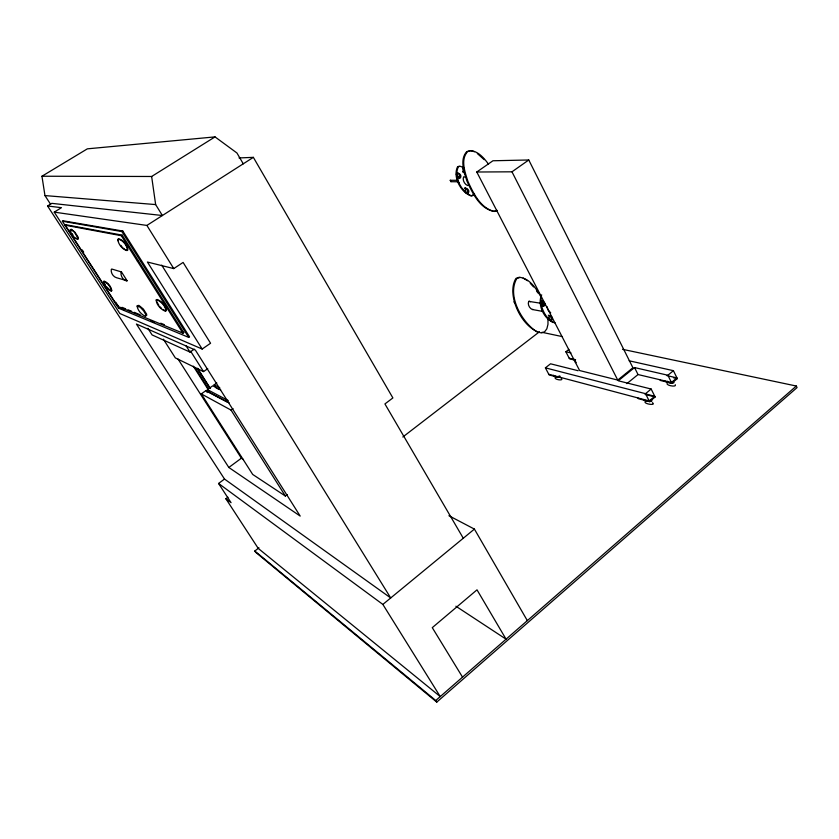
<?xml version="1.0" encoding="UTF-8"?>
<svg xmlns="http://www.w3.org/2000/svg" width="839" height="839" viewBox="0 0 839 839"><rect width="100%" height="100%" fill="white"/><g stroke="black" fill="none" stroke-linecap="round" stroke-linejoin="round"><path stroke-width="1.26" d="M127.444 250.211C127.088 245.449 122.903 240.132 118.215 239.052L117.796 239.472C118.236 244.233 122.337 249.435 127.004 250.609L127.874 249.938C127.528 245.177 123.333 239.849 118.645 238.779L118.226 239.199M541.459 296.534C539.456 306.225 544.836 317.352 553.132 322.533M672.207 382.112L671.557 382.406M554.967 377.644C554.778 379.973 564.416 380.958 561.239 378.379M78.384 238.716L77.597 239.094L75.971 238.171M540.756 300.729L541.113 304.284M541.69 294.867C536.845 304.641 544.406 320.404 555.114 322.9M473.71 193.861L472.535 195.34L470.847 195.865C460.653 192.1 452.578 176.798 457.58 166.741L459.279 166.237M474.538 193.882L473.364 195.372L471.675 195.896C461.471 192.11 453.385 176.798 458.398 166.73L460.108 166.216L463.768 167.727M464.366 188.177C468.466 186.531 468.854 198.025 464.995 191.502M468.508 184.947L467.648 185.555C464.586 184.412 462.163 179.829 463.663 176.809L465.509 177.249M450.983 181.612L450.197 180.28L457.916 180.312M457.58 177.239L458.44 176.641L459.772 177.228M121.487 271.951L121.078 272.434C120.438 275.895 123.081 280.09 126.511 280.939L127.119 280.761L121.487 271.951L111.692 269.004L111.283 269.476C110.664 272.853 113.255 276.901 116.579 277.74L127.119 280.761M254.804 551.013L435.756 700.492L796.337 386.034L797.05 387.597L436.773 702.107L255.601 552.23L254.804 551.013L258.947 547.825M637.944 397.948L638.301 398.661L649.533 401.65L655.133 397.004L651.158 389.034L618.249 380.78L634.536 367.566L667.886 375.243L671.798 383.192L677.304 378.63L673.413 370.681L629.135 360.791M578.134 370.723L550.541 363.801L545.392 367.849L645.537 393.68L651.158 389.034M667.886 375.243L673.413 370.681M161.707 265.134L210.568 343.245L202.178 349.045L147.423 262.041L173.757 268.595L183.112 262.429L390.712 597.955L224.516 479.059L218.56 483.463L382.857 604.416L474.402 529.094L527.332 620.629M626.869 383.633L638.028 374.54L671.441 382.479L676.947 377.907L666.806 375.568M617.745 380.077L632.931 367.765L528.769 159.987L492.944 160.763L476.772 172.005L579.613 370.544L617.745 380.077L511.979 171.817L476.772 172.005M545.392 367.849L549.136 374.939L558.092 377.319L559.823 375.956M575.239 360.204L569.534 358.84L565.864 351.772L568.905 349.381M402.825 437.004L539.456 331.772M229.152 402.814L206.027 390.565L201.297 393.9L252.696 474.444L285.375 496.038L287.347 494.549M382.857 604.416L440.244 696.58L258.223 548.381L225.88 498.754L227.935 497.223M228.827 467.47L300.194 516.079L195.361 350.073L136.421 324.043L228.827 467.47L241.38 458.22L243.478 459.562M201.297 393.9L231.05 410.103L233.074 408.656M227.212 402.112L209.278 392.6L207.38 389.611L212.77 385.804L220.667 389.841M216.001 387.838L214.113 384.86L216.798 382.972M511.979 171.817L528.769 159.987M163.385 339.197L175.341 357.907L203.531 371.614L207.736 368.678M147.884 328.343L152.1 334.929L190.034 352.097L194.312 349.15M188.691 337.393L189.53 336.827L122.798 231.029L63.103 220.783L62.38 221.234L118.614 308.207L188.691 337.393L121.917 231.585L62.38 221.234M182.902 333.167L183.741 332.601L122.169 235.14L65.987 224.758L65.253 225.209L117.68 306.308L182.902 333.167L121.298 235.696L65.253 225.209M118.614 308.207L119.316 307.745M117.68 306.308L118.383 305.847M137.344 261.076L138.204 260.52M140.543 261.107L141.413 260.551M202.178 349.045L119.862 313.524L54.231 212.131L146.888 225.429L253.357 157.354L392.883 397.938L384.923 403.937L463.285 538.239M121.917 231.585L122.798 231.029M121.298 235.696L122.169 235.14M50.529 204.202L44.96 195.581L41.95 176.232L151.639 176.484L215.025 136.893L236.944 152.992L243.258 163.815M54.231 212.131L61.446 207.684L47.561 205.975L224.516 479.059M47.561 205.975L51.829 203.353L162.388 215.518L155.645 204.58L151.639 176.484M41.95 176.232L87.361 148.839L215.025 136.893M156.578 299.743L157.092 299.481C161.633 300.991 165.314 305.543 166.542 310.105L165.807 310.944L162.682 309.371M575.68 361.368L575.281 362.07L576.236 362.679M667.12 383.276C665.652 385.541 677.073 387.492 675.28 384.702M645.149 401.462C643.219 404.104 657.042 405.898 652.417 402.668M650.015 400.591L648.956 400.748M548.276 315.212C550.657 314.531 553.1 321.463 549.923 320.425M544.584 303.844L528.748 301.369C527.332 304.179 529.514 308.563 532.45 309.528L532.922 309.35M520.044 277.405L516.814 278.527C506.725 295.748 522.015 322.9 537.61 332.254M497.066 210.327L493.668 211.407C479.614 208.324 472.567 193.232 467.029 181.318C464.187 172.152 459.426 159.882 466.683 151.66L470.186 150.632L474.475 151.712M496.814 210.736L494.538 211.459C480.474 208.366 473.427 193.243 467.889 181.318C465.047 172.152 460.275 159.861 467.543 151.628L471.046 150.601C478.765 151.744 484.155 158.235 488.518 164.182M459.311 178.529C461.114 176.998 458.975 173.233 456.982 172.572M462.572 168.576L464.282 169.352M560.41 377.151L556.163 376.837L553.467 375.316M239.042 157.942L253.357 157.354M450.847 181.706L458.493 181.78M557.641 376.617L559.005 376.229M44.96 195.581L155.645 204.58M110.947 290.766L111.535 290.86C110.842 286.896 107.581 282.837 103.847 281.359L105.253 285.05M532.45 309.528L542.707 311.405M529.231 301.191L530.479 301.694M542.015 332.317L562.466 336.638M622.528 349.318L796.337 386.034M145.493 315.621L146.647 315.579L146.626 314.174L143.343 309.035L138.97 305.417L137.858 305.511L137.921 306.927M565.864 351.772L570.95 352.946M673.476 377.749L677.304 378.63M450.281 180.259L450.983 181.172M569.199 358.201L575.585 359.721M671.798 383.192L660.366 380.476L660.01 379.763M464.156 168.566C461.628 168.807 463.883 173.044 465.163 174.03M645.894 393.994L654.777 396.291L649.176 400.927L548.8 374.288M645.107 394.414L655.133 397.004M125.714 249.938L126.699 250.326M122.012 307.336L125.651 308.815M128.063 309.811L131.702 311.3M134.114 312.286L140.165 314.761M160.742 323.183L164.371 324.672M181.318 331.615L183.741 332.601M120.522 308.249L124.151 309.748M150.789 320.781L154.418 322.291M673.088 381.462C677.178 384.367 666.69 382.962 665.348 381.221M668.222 381.829L667.487 381.305M214.113 384.86L219.776 387.723M217.133 388.426L219.409 389.579M574.914 360.109L573.949 359.501M650.98 399.794C654.997 402.762 645.17 401.252 643.796 399.804M448.917 515.723L474.402 529.094M207.38 389.611L228.25 400.581M550.73 312.863L548.087 309.937L547.059 306.686M541.491 300.687C544.343 301.358 544.805 309.025 541.512 304.966M523.127 278.076L527.532 280.719M477.36 153.568L484.229 159.683M455.902 606.219L506.064 639.171L477.013 589.838L432.284 627.645L462.53 677.136M110.161 290.346L106.134 286.309M225.88 498.754L231.071 502.697L218.56 483.463M123.291 248.113L124.55 249.183M530.269 283.309L533.552 286.917M160.081 306.854L161.382 308.217M120.816 245.355L122.022 246.813M549.021 319.418L549.461 319.995M457.454 177.039L457.937 177.658M72.06 233.672L72.951 234.951M158.875 305.396L156.568 301.316M82.274 249.959L83.69 252.151M115.751 302.239L117.89 305.543M178.078 359.071L241.38 458.22M197.553 368.29L210.128 388.1M197.543 368.72L210.117 388.53M195.036 367.524L208.292 388.405M193.285 366.15L209.446 391.582M206.027 390.565L207.296 392.558M231.05 410.103L285.375 496.038M190.589 351.163L203.531 371.614M186.017 345.752L190.034 352.097M435.756 700.492L436.773 702.107M146.888 225.429L173.757 268.595M459.153 183.28L457.989 181.077M536.478 290.682L537.789 292.895M540.631 296.345C535.817 288.165 529.556 278.223 519.173 277.279L515.954 278.401C505.634 295.045 522.498 329.37 541.491 332.947L544.637 331.772L546.85 328.815L547.982 324.284L547.951 318.463M557.757 376.669L558.092 377.319M634.536 367.566L638.028 374.54M645.537 393.68L649.533 401.65M457.035 176.326L456.29 174.061M462.604 171.45L462.95 172.226M542.885 301.012L543.955 303.393M548.286 318.012L548.622 318.747M70.791 231.281L70.486 229.655L71.231 229.236L74.891 232.13L78.1 237.101L77.744 239.304C73.895 238.14 70.906 233.756 70.109 229.886L71.577 229.75L74.524 232.361L78.006 238.276M118.142 239.985L118.383 241.066M457.622 179.924L457.402 177.941M103.522 281.621C104.193 285.575 107.465 289.57 111.168 291.091L111.87 290.619C111.251 286.655 107.927 282.596 104.204 281.128L103.522 281.621M137.093 306.015C137.554 310.378 141.466 314.583 145.441 316.293L145.85 314.688L143.679 310.923L140.207 307.221L137.093 306.015M514.181 301.904L514.926 303.131L514.181 301.904M541.449 301.191C542.162 311.993 548.895 302.134 541.449 301.191M548.968 315.684C549.671 326.434 556.362 316.576 548.968 315.684M465.194 188.188C466.012 199.231 472.923 189.467 465.194 188.188M457.224 172.97C458.052 184.087 465.016 174.302 457.224 172.97M156.169 300.016C156.411 304.84 160.962 309.549 165.388 311.227L166.122 310.388C164.895 305.826 161.214 301.274 156.673 299.764L156.169 300.016"/></g></svg>
